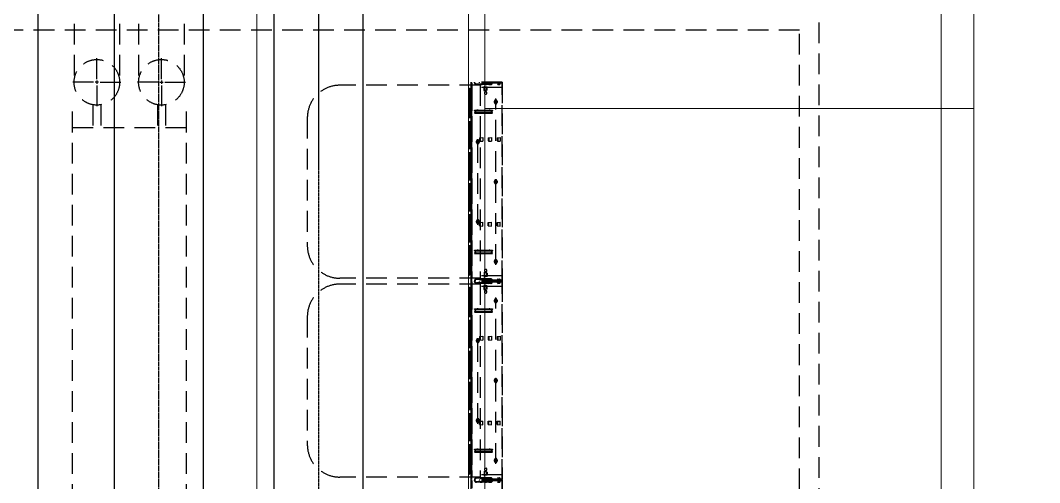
# Model space of a CAD drawing. Extents: x -32000 to 416743, y -254124 to 144214.
# Drawn here: x 257675 to 260802, y 61852 to 63270 of the extents above; entities that cross this region are included whole.
import ezdxf

# ---------------------------------------------------------------- set-up
doc = ezdxf.new("R2010")
doc.units = 0
doc.header["$LTSCALE"] = 10
for name, pattern in [('XFM1P40$0$CENTER', [2, 1.25, -0.25, 0.25, -0.25]), ('XFM1P40$0$CENTER2', [1.125, 0.75, -0.125, 0.125, -0.125]), ('XFM1Q40$0$HIDDEN', [9.525, 6.35, -3.175])]:
    doc.linetypes.add(name, pattern=pattern)
for name, color, linetype in [('H12PL4$0$S-SLAB-SHOW', 252, 'Continuous'), ('XFM1P40$0$M-PIPE-CHWR20', 110, 'Continuous'), ('XFM1P40$0$M-PIPE-CHWR20_CL', 111, 'XFM1P40$0$CENTER'), ('XFM1P40$0$M-PIPE-CHWS12', 130, 'Continuous'), ('XFM1P40$0$M-PIPE-CHWS12_CL', 132, 'XFM1P40$0$CENTER2'), ('XFM1P40$0$M-PIPE-CHWS5', 160, 'Continuous'), ('XFM1Q40$0$TYPE14X10', 7, 'Continuous'), ('XFM7P40ICA$0$H12PL4$0$A-WALL-EX', 252, 'Continuous'), ('XFM7P40ICA$0$H12PL4$0$L40_19_MEJI', 252, 'Continuous'), ('XFM7P40ICA$0$H12PL4$0$L40_19_設備基礎', 252, 'Continuous')]:
    doc.layers.add(name, color=color, linetype=linetype)

# ---------------------------------------------------------------- blocks, each defined once
blk = doc.blocks.new('H12PL4')
at = {"layer": 'H12PL4$0$S-SLAB-SHOW', "lineweight": 0}
blk.add_line((260500, 30500), (260500, 89560), dxfattribs=at)
blk = doc.blocks.new('XFM1P40')
at = {"layer": 'XFM1P40$0$M-PIPE-CHWR20'}
for p, q in [((257963.5, 49510, 0), (257963.5, 78173.5, 0)), ((258236.5, 49510, 0), (258236.5, 78173.5, 0))]:
    blk.add_line(p, q, dxfattribs=at)
at = {"layer": 'XFM1P40$0$M-PIPE-CHWR20_CL', "ltscale": 0.5}
blk.add_line((258100, 49237.7, 0), (258100, 87500, 0), dxfattribs=at)
at = {"layer": 'XFM1P40$0$M-PIPE-CHWS12'}
for p, q in [((258453.5, 49999.7, 0), (258453.5, 78173.5, 0)), ((258726.5, 49999.7, 0), (258726.5, 78173.5, 0))]:
    blk.add_line(p, q, dxfattribs=at)
at = {"layer": 'XFM1P40$0$M-PIPE-CHWS12_CL', "ltscale": 0.5}
blk.add_line((258590, 49714.6, 0), (258590, 87500, 0), dxfattribs=at)
at = {"layer": 'XFM1P40$0$M-PIPE-CHWS5'}
blk.add_line((257729.5, 50900, 0), (257729.5, 78173.5, 0), dxfattribs=at)
blk = doc.blocks.new('XFM1Q40')
at = {"layer": 'XFM1Q40$0$TYPE14X10', "color": 252, "linetype": 'XFM1Q40$0$HIDDEN'}
for p, q in [((257839.5, 63450), (257839.5, 63080.1)), ((257979.3, 63450), (257979.3, 63080.1)), ((258037.5, 63450), (258037.5, 63080.1)), ((258177.3, 63450), (258177.3, 63080.1)), ((260125, 59200), (260125, 63300)), ((260065, 63240), (249525, 63240)), ((260065, 59260), (260065, 63240)), ((257909.4, 63090.1), (257909.4, 63155)), ((258107.4, 63090.1), (258107.4, 63155)), ((257899.4, 63080.1), (257834.5, 63080.1)), ((257914.4, 63080.1), (257904.4, 63080.1)), ((257909.4, 63085.1), (257909.4, 63075.1)), ((257909.4, 63070.1), (257909.4, 63005.2)), ((257919.4, 63080.1), (257984.3, 63080.1)), ((258097.4, 63080.1), (258032.5, 63080.1)), ((258102.4, 63080.1), (258112.4, 63080.1)), ((258107.4, 63085.1), (258107.4, 63075.1)), ((258107.4, 63070.1), (258107.4, 63005.2)), ((258117.4, 63080.1), (258182.3, 63080.1)), ((259085, 63071), (258655, 63071)), ((259153.1, 63080), (259058.1, 63080)), ((259153.1, 63080), (259058.1, 63080)), ((259058.1, 63080), (259058.1, 63056.5)), ((259058.1, 63056.5), (259058.1, 63080)), ((259058.1, 62470), (259058.1, 63078.5)), ((259153.1, 63078.5), (259058.1, 63078.5)), ((259153.1, 63077), (259058.1, 63077)), ((259153.1, 63078.5), (259059.6, 63078.5)), ((259059.6, 63078.5), (259059.6, 63055)), ((259059.6, 63071), (259059.6, 62479)), ((259068.1, 63078.5), (259068.1, 63080)), ((259117.6, 63074.5), (259073.6, 63074.5)), ((259117.6, 63073), (259073.6, 63073)), ((259083.1, 63078.5), (259083.1, 63080)), ((259084.9, 63074.5), (259090.2, 63075)), ((259085.1, 63073), (259084.9, 63074.5)), ((259085, 63071), (259085, 62479)), ((259085.1, 63073), (259090.4, 63073.5)), ((259091.6, 63077), (259091.6, 63076.5)), ((259093.1, 63077), (259093.1, 63076.5)), ((259098.6, 63076.5), (259098.6, 63080)), ((259105.1, 63073), (259099.8, 63073.5)), ((259105.3, 63074.5), (259100, 63075)), ((259100.1, 63076.5), (259100.1, 63078.5)), ((259104.1, 63076.5), (259104.1, 63078.5)), ((259105.1, 63073), (259105.3, 63074.5)), ((259105.6, 63076.5), (259105.6, 63080)), ((259107.1, 63078.5), (259107.1, 63080)), ((259110.1, 63078.5), (259110.1, 63080)), ((259111.9, 63074.5), (259117.2, 63075)), ((259112.1, 63073), (259111.9, 63074.5)), ((259112.1, 63073), (259117.4, 63073.5)), ((259118.6, 63077), (259118.6, 63076.5)), ((259120.1, 63077), (259120.1, 63076.5)), ((259123.1, 63078.5), (259123.1, 63080)), ((259137.1, 63078.5), (259137.1, 63080)), ((259138.9, 63074.5), (259144.2, 63075)), ((259139.1, 63073), (259138.9, 63074.5)), ((259139.1, 63073), (259144.4, 63073.5)), ((259145.6, 63077), (259145.6, 63076.5)), ((259147.1, 63077), (259147.1, 63076.5)), ((259153.1, 63080), (259153.1, 62471.5)), ((259153.1, 63080), (259153.1, 63064)), ((259153.1, 62470), (259153.1, 63078.5)), ((259052.6, 63062), (259052.6, 63055)), ((259052.6, 63062), (259054.1, 63062)), ((259052.6, 63056.5), (259052.6, 62496.5)), ((259052.6, 63056.5), (259059.6, 63056.5)), ((259059.6, 63055), (259052.6, 63055)), ((259052.6, 62493.5), (259052.6, 63053.5)), ((259058.1, 63053.5), (259052.6, 63053.5)), ((259054.1, 63062), (259054.1, 63056.5)), ((259054.1, 63056.5), (259054.1, 62496.5)), ((259058.1, 63056.5), (259054.1, 63056.5)), ((259054.1, 62493.5), (259054.1, 63053.5)), ((259059.6, 63064), (259058.1, 63064)), ((259058.1, 63056.5), (259058.1, 62496.5)), ((259059.6, 63053.5), (259058.1, 63053.5)), ((259153.1, 63064), (259059.6, 63064)), ((259059.6, 63056.5), (259059.6, 62496.5)), ((259059.6, 62493.5), (259059.6, 63053.5)), ((259107.1, 63065.5), (259097.1, 63066.5)), ((259105.1, 63065.6), (259097.1, 63066.4)), ((259097.1, 63054.6), (259097.1, 63066.4)), ((259107.1, 63055.5), (259097.1, 63054.5)), ((259105.1, 63055.4), (259097.1, 63054.6)), ((259099.5, 63050.5), (259104.7, 63050.5)), ((259100.6, 63043.5), (259103.6, 63043.5)), ((259105.1, 63055.4), (259105.1, 63065.6)), ((259107.1, 63055.5), (259107.1, 63065.5)), ((257897.1, 63011.3), (257897.1, 62940)), ((257921.7, 63011.3), (257921.7, 62940)), ((258095.1, 63011.3), (258095.1, 62940)), ((258119.7, 63011.3), (258119.7, 62940)), ((259128.6, 63022), (259137.6, 63022)), ((259128.6, 63022), (259137.6, 63022)), ((259128.6, 63018), (259137.6, 63018)), ((259128.6, 63018), (259137.6, 63018)), ((259129.1, 63018), (259129.1, 63022)), ((259129.1, 63022), (259129.1, 63018)), ((259133.1, 62520), (259133.1, 63030)), ((259133.1, 63027), (259133.1, 63013)), ((259137.1, 63018), (259137.1, 63022)), ((259137.1, 63022), (259137.1, 63018)), ((257833.4, 62990), (257833.4, 59290)), ((258183.4, 62990), (258183.4, 59290)), ((259068.1, 62995), (259123.1, 62995)), ((259069.3, 62991.7), (259068.1, 62995)), ((259069.3, 62988.3), (259068.1, 62985)), ((259068.1, 62985), (259123.1, 62985)), ((259068.8, 62993), (259122.4, 62993)), ((259068.8, 62987), (259122.4, 62987)), ((259078.7, 62995), (259112.5, 62995)), ((259078.7, 62985), (259112.5, 62985)), ((259123.1, 62995), (259121.9, 62991.7)), ((259123.1, 62985), (259121.9, 62988.3)), ((258555, 62971), (258555, 62579)), ((258183.4, 62940), (257833.4, 62940)), ((259073.6, 62899.5), (259082.6, 62899.5)), ((259073.6, 62899.5), (259082.6, 62899.5)), ((259073.6, 62895.5), (259082.6, 62895.5)), ((259073.6, 62895.5), (259082.6, 62895.5)), ((259074.1, 62895.5), (259074.1, 62899.5)), ((259074.1, 62899.5), (259074.1, 62895.5)), ((259078.1, 62642.5), (259078.1, 62907.5)), ((259078.1, 62904.5), (259078.1, 62890.5)), ((259082.1, 62895.5), (259082.1, 62899.5)), ((259082.1, 62899.5), (259082.1, 62895.5)), ((259083.1, 62910), (259093, 62911)), ((259083.1, 62910), (259083.1, 62900)), ((259083.1, 62900), (259093, 62899)), ((259085.1, 62910.1), (259093.1, 62910.9)), ((259085.1, 62910.1), (259085.1, 62899.9)), ((259085.1, 62899.9), (259093.1, 62899.1)), ((259093.1, 62910.9), (259093.1, 62899.1)), ((259110.1, 62910), (259120, 62911)), ((259110.1, 62910), (259110.1, 62900)), ((259110.1, 62900), (259120, 62899)), ((259112.1, 62910.1), (259120.1, 62910.9)), ((259112.1, 62910.1), (259112.1, 62899.9)), ((259112.1, 62899.9), (259120.1, 62899.1)), ((259120.1, 62910.9), (259120.1, 62899.1)), ((259137.1, 62910), (259147, 62911)), ((259137.1, 62910), (259137.1, 62900)), ((259137.1, 62900), (259147, 62899)), ((259139.1, 62910.1), (259147.1, 62910.9)), ((259139.1, 62910.1), (259139.1, 62899.9)), ((259139.1, 62899.9), (259147.1, 62899.1)), ((259147.1, 62910.9), (259147.1, 62899.1)), ((259128.6, 62777), (259137.6, 62777)), ((259128.6, 62777), (259137.6, 62777)), ((259128.6, 62773), (259137.6, 62773)), ((259128.6, 62773), (259137.6, 62773)), ((259129.1, 62773), (259129.1, 62777)), ((259129.1, 62777), (259129.1, 62773)), ((259133.1, 62782), (259133.1, 62768)), ((259137.1, 62773), (259137.1, 62777)), ((259137.1, 62777), (259137.1, 62773)), ((259073.6, 62654.5), (259082.6, 62654.5)), ((259073.6, 62654.5), (259082.6, 62654.5)), ((259073.6, 62650.5), (259082.6, 62650.5)), ((259073.6, 62650.5), (259082.6, 62650.5)), ((259074.1, 62650.5), (259074.1, 62654.5)), ((259074.1, 62654.5), (259074.1, 62650.5)), ((259078.1, 62659.5), (259078.1, 62645.5)), ((259082.1, 62650.5), (259082.1, 62654.5)), ((259082.1, 62654.5), (259082.1, 62650.5)), ((259083.1, 62650), (259093, 62651)), ((259083.1, 62640), (259083.1, 62650)), ((259083.1, 62640), (259093, 62639)), ((259085.1, 62650.1), (259093.1, 62650.9)), ((259085.1, 62639.9), (259085.1, 62650.1)), ((259085.1, 62639.9), (259093.1, 62639.1)), ((259093.1, 62639.1), (259093.1, 62650.9)), ((259110.1, 62650), (259120, 62651)), ((259110.1, 62640), (259110.1, 62650)), ((259110.1, 62640), (259120, 62639)), ((259112.1, 62650.1), (259120.1, 62650.9)), ((259112.1, 62639.9), (259112.1, 62650.1)), ((259112.1, 62639.9), (259120.1, 62639.1)), ((259120.1, 62639.1), (259120.1, 62650.9)), ((259137.1, 62650), (259147, 62651)), ((259137.1, 62640), (259137.1, 62650)), ((259137.1, 62640), (259147, 62639)), ((259139.1, 62650.1), (259147.1, 62650.9)), ((259139.1, 62639.9), (259139.1, 62650.1)), ((259139.1, 62639.9), (259147.1, 62639.1)), ((259147.1, 62639.1), (259147.1, 62650.9)), ((259068.1, 62565), (259123.1, 62565)), ((259069.3, 62561.7), (259068.1, 62565)), ((259069.3, 62558.3), (259068.1, 62555)), ((259068.1, 62555), (259123.1, 62555)), ((259068.8, 62563), (259122.4, 62563)), ((259068.8, 62557), (259122.4, 62557)), ((259078.7, 62565), (259112.5, 62565)), ((259078.7, 62555), (259112.5, 62555)), ((259123.1, 62565), (259121.9, 62561.7)), ((259123.1, 62555), (259121.9, 62558.3)), ((259133.1, 62537), (259133.1, 62523)), ((259100.6, 62506.5), (259103.6, 62506.5)), ((259128.6, 62532), (259137.6, 62532)), ((259128.6, 62532), (259137.6, 62532)), ((259128.6, 62528), (259137.6, 62528)), ((259128.6, 62528), (259137.6, 62528)), ((259129.1, 62528), (259129.1, 62532)), ((259129.1, 62532), (259129.1, 62528)), ((259137.1, 62528), (259137.1, 62532)), ((259137.1, 62532), (259137.1, 62528)), ((259085, 62479), (258655, 62479)), ((259059.6, 62496.5), (259052.6, 62496.5)), ((259052.6, 62488), (259052.6, 62495)), ((259059.6, 62495), (259052.6, 62495)), ((259052.6, 62493.5), (259058.1, 62493.5)), ((259052.6, 62488), (259054.1, 62488)), ((259054.1, 62488), (259054.1, 62493.5)), ((259058.1, 62493.5), (259054.1, 62493.5)), ((259058.1, 62496.5), (259058.1, 62471.5)), ((259058.1, 62470), (259058.1, 62493.5)), ((259058.1, 62493.5), (259059.6, 62493.5)), ((259059.6, 62486), (259058.1, 62486)), ((259059.6, 62471.5), (259059.6, 62495)), ((259153.1, 62486), (259059.6, 62486)), ((259117.6, 62477), (259073.6, 62477)), ((259117.6, 62475.5), (259073.6, 62475.5)), ((259085.1, 62477), (259084.9, 62475.5)), ((259084.9, 62475.5), (259090.2, 62475)), ((259085.1, 62477), (259090.4, 62476.5)), ((259107.1, 62494.5), (259097.1, 62495.5)), ((259105.1, 62494.6), (259097.1, 62495.4)), ((259097.1, 62495.4), (259097.1, 62483.6)), ((259107.1, 62484.5), (259097.1, 62483.5)), ((259105.1, 62484.4), (259097.1, 62483.6)), ((259099.5, 62499.5), (259104.7, 62499.5)), ((259105.1, 62477), (259099.8, 62476.5)), ((259105.3, 62475.5), (259100, 62475)), ((259105.1, 62494.6), (259105.1, 62484.4)), ((259105.1, 62477), (259105.3, 62475.5)), ((259107.1, 62494.5), (259107.1, 62484.5)), ((259112.1, 62477), (259111.9, 62475.5)), ((259111.9, 62475.5), (259117.2, 62475)), ((259112.1, 62477), (259117.4, 62476.5)), ((259139.1, 62477), (259138.9, 62475.5)), ((259138.9, 62475.5), (259144.2, 62475)), ((259139.1, 62477), (259144.4, 62476.5)), ((259153.1, 62470), (259153.1, 62486)), ((259085, 62461), (258655, 62461)), ((259052.6, 62452), (259052.6, 62445)), ((259052.6, 62452), (259054.1, 62452)), ((259052.6, 62446.5), (259052.6, 61886.5)), ((259052.6, 62446.5), (259059.6, 62446.5)), ((259059.6, 62445), (259052.6, 62445)), ((259052.6, 61883.5), (259052.6, 62443.5)), ((259058.1, 62443.5), (259052.6, 62443.5)), ((259054.1, 62452), (259054.1, 62446.5)), ((259054.1, 62446.5), (259054.1, 61886.5)), ((259058.1, 62446.5), (259054.1, 62446.5)), ((259054.1, 61883.5), (259054.1, 62443.5)), ((259153.1, 62473), (259058.1, 62473)), ((259153.1, 62471.5), (259058.1, 62471.5)), ((259153.1, 62470), (259058.1, 62470)), ((259153.1, 62470), (259058.1, 62470)), ((259153.1, 62470), (259058.1, 62470)), ((259153.1, 62470), (259058.1, 62470)), ((259058.1, 62470), (259058.1, 62446.5)), ((259058.1, 62446.5), (259058.1, 62470)), ((259058.1, 61860), (259058.1, 62468.5)), ((259153.1, 62468.5), (259058.1, 62468.5)), ((259153.1, 62467), (259058.1, 62467)), ((259059.6, 62454), (259058.1, 62454)), ((259058.1, 62446.5), (259058.1, 61886.5)), ((259059.6, 62443.5), (259058.1, 62443.5)), ((259153.1, 62471.5), (259059.6, 62471.5)), ((259153.1, 62468.5), (259059.6, 62468.5)), ((259059.6, 62468.5), (259059.6, 62445)), ((259059.6, 62461), (259059.6, 61869)), ((259153.1, 62454), (259059.6, 62454)), ((259059.6, 62446.5), (259059.6, 61886.5)), ((259059.6, 61883.5), (259059.6, 62443.5)), ((259068.1, 62471.5), (259068.1, 62470)), ((259068.1, 62468.5), (259068.1, 62470)), ((259117.6, 62464.5), (259073.6, 62464.5)), ((259117.6, 62463), (259073.6, 62463)), ((259083.1, 62471.5), (259083.1, 62470)), ((259083.1, 62468.5), (259083.1, 62470)), ((259084.9, 62464.5), (259090.2, 62465)), ((259085.1, 62463), (259084.9, 62464.5)), ((259085, 62461), (259085, 61869)), ((259085.1, 62463), (259090.4, 62463.5)), ((259091.6, 62473), (259091.6, 62473.5)), ((259091.6, 62467), (259091.6, 62466.5)), ((259093.1, 62473), (259093.1, 62473.5)), ((259093.1, 62467), (259093.1, 62466.5)), ((259107.1, 62455.5), (259097.1, 62456.5)), ((259105.1, 62455.6), (259097.1, 62456.4)), ((259097.1, 62444.6), (259097.1, 62456.4)), ((259107.1, 62445.5), (259097.1, 62444.5)), ((259105.1, 62445.4), (259097.1, 62444.6)), ((259098.6, 62473.5), (259098.6, 62470)), ((259098.6, 62466.5), (259098.6, 62470)), ((259105.1, 62463), (259099.8, 62463.5)), ((259105.3, 62464.5), (259100, 62465)), ((259100.1, 62473.5), (259100.1, 62471.5)), ((259100.1, 62466.5), (259100.1, 62468.5)), ((259104.1, 62473.5), (259104.1, 62471.5)), ((259104.1, 62466.5), (259104.1, 62468.5)), ((259105.1, 62463), (259105.3, 62464.5)), ((259105.1, 62445.4), (259105.1, 62455.6)), ((259105.6, 62473.5), (259105.6, 62470)), ((259105.6, 62466.5), (259105.6, 62470)), ((259107.1, 62471.5), (259107.1, 62470)), ((259107.1, 62468.5), (259107.1, 62470)), ((259107.1, 62445.5), (259107.1, 62455.5)), ((259110.1, 62471.5), (259110.1, 62470)), ((259110.1, 62468.5), (259110.1, 62470)), ((259111.9, 62464.5), (259117.2, 62465)), ((259112.1, 62463), (259111.9, 62464.5)), ((259112.1, 62463), (259117.4, 62463.5)), ((259118.6, 62473), (259118.6, 62473.5)), ((259118.6, 62467), (259118.6, 62466.5)), ((259120.1, 62473), (259120.1, 62473.5)), ((259120.1, 62467), (259120.1, 62466.5)), ((259123.1, 62471.5), (259123.1, 62470)), ((259123.1, 62468.5), (259123.1, 62470)), ((259137.1, 62471.5), (259137.1, 62470)), ((259137.1, 62468.5), (259137.1, 62470)), ((259138.9, 62464.5), (259144.2, 62465)), ((259139.1, 62463), (259138.9, 62464.5)), ((259139.1, 62463), (259144.4, 62463.5)), ((259145.6, 62473), (259145.6, 62473.5)), ((259145.6, 62467), (259145.6, 62466.5)), ((259147.1, 62473), (259147.1, 62473.5)), ((259147.1, 62467), (259147.1, 62466.5)), ((259153.1, 62470), (259153.1, 61861.5)), ((259153.1, 62470), (259153.1, 62454)), ((259153.1, 61860), (259153.1, 62468.5)), ((259099.5, 62440.5), (259104.7, 62440.5)), ((259100.6, 62433.5), (259103.6, 62433.5)), ((259128.6, 62412), (259137.6, 62412)), ((259128.6, 62412), (259137.6, 62412)), ((259129.1, 62408), (259129.1, 62412)), ((259129.1, 62412), (259129.1, 62408)), ((259133.1, 61910), (259133.1, 62420)), ((259133.1, 62417), (259133.1, 62403)), ((259137.1, 62408), (259137.1, 62412)), ((259137.1, 62412), (259137.1, 62408)), ((259068.1, 62385), (259123.1, 62385)), ((259069.3, 62381.7), (259068.1, 62385)), ((259068.8, 62383), (259122.4, 62383)), ((259078.7, 62385), (259112.5, 62385)), ((259123.1, 62385), (259121.9, 62381.7)), ((259128.6, 62408), (259137.6, 62408)), ((259128.6, 62408), (259137.6, 62408)), ((258555, 62361), (258555, 61969)), ((259069.3, 62378.3), (259068.1, 62375)), ((259068.1, 62375), (259123.1, 62375)), ((259068.8, 62377), (259122.4, 62377)), ((259078.7, 62375), (259112.5, 62375)), ((259123.1, 62375), (259121.9, 62378.3)), ((259073.6, 62289.5), (259082.6, 62289.5)), ((259073.6, 62289.5), (259082.6, 62289.5)), ((259074.1, 62285.5), (259074.1, 62289.5)), ((259074.1, 62289.5), (259074.1, 62285.5)), ((259078.1, 62032.5), (259078.1, 62297.5)), ((259078.1, 62294.5), (259078.1, 62280.5)), ((259082.1, 62285.5), (259082.1, 62289.5)), ((259082.1, 62289.5), (259082.1, 62285.5)), ((259083.1, 62300), (259093, 62301)), ((259083.1, 62300), (259083.1, 62290)), ((259083.1, 62290), (259093, 62289)), ((259085.1, 62300.1), (259093.1, 62300.9)), ((259085.1, 62300.1), (259085.1, 62289.9)), ((259085.1, 62289.9), (259093.1, 62289.1)), ((259093.1, 62300.9), (259093.1, 62289.1)), ((259110.1, 62300), (259120, 62301)), ((259110.1, 62300), (259110.1, 62290)), ((259110.1, 62290), (259120, 62289)), ((259112.1, 62300.1), (259120.1, 62300.9)), ((259112.1, 62300.1), (259112.1, 62289.9)), ((259112.1, 62289.9), (259120.1, 62289.1)), ((259120.1, 62300.9), (259120.1, 62289.1)), ((259137.1, 62300), (259147, 62301)), ((259137.1, 62300), (259137.1, 62290)), ((259137.1, 62290), (259147, 62289)), ((259139.1, 62300.1), (259147.1, 62300.9)), ((259139.1, 62300.1), (259139.1, 62289.9)), ((259139.1, 62289.9), (259147.1, 62289.1)), ((259147.1, 62300.9), (259147.1, 62289.1)), ((259073.6, 62285.5), (259082.6, 62285.5)), ((259073.6, 62285.5), (259082.6, 62285.5)), ((259128.6, 62167), (259137.6, 62167)), ((259128.6, 62167), (259137.6, 62167)), ((259128.6, 62163), (259137.6, 62163)), ((259128.6, 62163), (259137.6, 62163)), ((259129.1, 62163), (259129.1, 62167)), ((259129.1, 62167), (259129.1, 62163)), ((259133.1, 62172), (259133.1, 62158)), ((259137.1, 62163), (259137.1, 62167)), ((259137.1, 62167), (259137.1, 62163)), ((259073.6, 62044.5), (259082.6, 62044.5)), ((259073.6, 62044.5), (259082.6, 62044.5)), ((259073.6, 62040.5), (259082.6, 62040.5)), ((259073.6, 62040.5), (259082.6, 62040.5)), ((259074.1, 62040.5), (259074.1, 62044.5)), ((259074.1, 62044.5), (259074.1, 62040.5)), ((259078.1, 62049.5), (259078.1, 62035.5)), ((259082.1, 62040.5), (259082.1, 62044.5)), ((259082.1, 62044.5), (259082.1, 62040.5)), ((259083.1, 62040), (259093, 62041)), ((259083.1, 62030), (259083.1, 62040)), ((259085.1, 62040.1), (259093.1, 62040.9)), ((259085.1, 62029.9), (259085.1, 62040.1)), ((259093.1, 62029.1), (259093.1, 62040.9)), ((259110.1, 62040), (259120, 62041)), ((259110.1, 62030), (259110.1, 62040)), ((259112.1, 62040.1), (259120.1, 62040.9)), ((259112.1, 62029.9), (259112.1, 62040.1)), ((259120.1, 62029.1), (259120.1, 62040.9)), ((259137.1, 62040), (259147, 62041)), ((259137.1, 62030), (259137.1, 62040)), ((259139.1, 62040.1), (259147.1, 62040.9)), ((259139.1, 62029.9), (259139.1, 62040.1)), ((259147.1, 62029.1), (259147.1, 62040.9)), ((259083.1, 62030), (259093, 62029)), ((259085.1, 62029.9), (259093.1, 62029.1)), ((259110.1, 62030), (259120, 62029)), ((259112.1, 62029.9), (259120.1, 62029.1)), ((259137.1, 62030), (259147, 62029)), ((259139.1, 62029.9), (259147.1, 62029.1)), ((259068.1, 61955), (259123.1, 61955)), ((259069.3, 61951.7), (259068.1, 61955)), ((259069.3, 61948.3), (259068.1, 61945)), ((259068.1, 61945), (259123.1, 61945)), ((259068.8, 61953), (259122.4, 61953)), ((259068.8, 61947), (259122.4, 61947)), ((259078.7, 61955), (259112.5, 61955)), ((259078.7, 61945), (259112.5, 61945)), ((259123.1, 61955), (259121.9, 61951.7)), ((259123.1, 61945), (259121.9, 61948.3)), ((259128.6, 61922), (259137.6, 61922)), ((259128.6, 61922), (259137.6, 61922)), ((259128.6, 61918), (259137.6, 61918)), ((259128.6, 61918), (259137.6, 61918)), ((259129.1, 61918), (259129.1, 61922)), ((259129.1, 61922), (259129.1, 61918)), ((259133.1, 61927), (259133.1, 61913)), ((259137.1, 61918), (259137.1, 61922)), ((259137.1, 61922), (259137.1, 61918)), ((259059.6, 61886.5), (259052.6, 61886.5)), ((259052.6, 61878), (259052.6, 61885)), ((259059.6, 61885), (259052.6, 61885)), ((259052.6, 61883.5), (259058.1, 61883.5)), ((259054.1, 61878), (259054.1, 61883.5)), ((259058.1, 61883.5), (259054.1, 61883.5)), ((259058.1, 61886.5), (259058.1, 61861.5)), ((259058.1, 61860), (259058.1, 61883.5)), ((259058.1, 61883.5), (259059.6, 61883.5)), ((259059.6, 61861.5), (259059.6, 61885)), ((259107.1, 61884.5), (259097.1, 61885.5)), ((259105.1, 61884.6), (259097.1, 61885.4)), ((259097.1, 61885.4), (259097.1, 61873.6)), ((259099.5, 61889.5), (259104.7, 61889.5)), ((259100.6, 61896.5), (259103.6, 61896.5)), ((259105.1, 61884.6), (259105.1, 61874.4)), ((259107.1, 61884.5), (259107.1, 61874.5)), ((259085, 61869), (258655, 61869)), ((259052.6, 61878), (259054.1, 61878)), ((259059.6, 61876), (259058.1, 61876)), ((259153.1, 61863), (259058.1, 61863)), ((259153.1, 61861.5), (259058.1, 61861.5)), ((259153.1, 61860), (259058.1, 61860)), ((259153.1, 61860), (259058.1, 61860)), ((259153.1, 61860), (259058.1, 61860)), ((259153.1, 61860), (259058.1, 61860)), ((259058.1, 61860), (259058.1, 61836.5)), ((259058.1, 61836.5), (259058.1, 61860)), ((259058.1, 61250), (259058.1, 61858.5)), ((259153.1, 61858.5), (259058.1, 61858.5)), ((259153.1, 61857), (259058.1, 61857)), ((259153.1, 61876), (259059.6, 61876)), ((259153.1, 61861.5), (259059.6, 61861.5)), ((259153.1, 61858.5), (259059.6, 61858.5)), ((259059.6, 61858.5), (259059.6, 61835)), ((259068.1, 61861.5), (259068.1, 61860)), ((259068.1, 61858.5), (259068.1, 61860)), ((259117.6, 61867), (259073.6, 61867)), ((259117.6, 61865.5), (259073.6, 61865.5)), ((259117.6, 61854.5), (259073.6, 61854.5)), ((259117.6, 61853), (259073.6, 61853)), ((259083.1, 61861.5), (259083.1, 61860)), ((259083.1, 61858.5), (259083.1, 61860)), ((259085.1, 61867), (259084.9, 61865.5)), ((259084.9, 61865.5), (259090.2, 61865)), ((259084.9, 61854.5), (259090.2, 61855)), ((259085.1, 61853), (259084.9, 61854.5)), ((259085.1, 61867), (259090.4, 61866.5)), ((259085.1, 61853), (259090.4, 61853.5)), ((259091.6, 61863), (259091.6, 61863.5)), ((259091.6, 61857), (259091.6, 61856.5)), ((259093.1, 61863), (259093.1, 61863.5)), ((259093.1, 61857), (259093.1, 61856.5)), ((259107.1, 61874.5), (259097.1, 61873.5)), ((259105.1, 61874.4), (259097.1, 61873.6)), ((259098.6, 61863.5), (259098.6, 61860)), ((259098.6, 61856.5), (259098.6, 61860)), ((259105.1, 61867), (259099.8, 61866.5)), ((259105.1, 61853), (259099.8, 61853.5)), ((259105.3, 61865.5), (259100, 61865)), ((259105.3, 61854.5), (259100, 61855)), ((259100.1, 61863.5), (259100.1, 61861.5)), ((259100.1, 61856.5), (259100.1, 61858.5)), ((259104.1, 61863.5), (259104.1, 61861.5)), ((259104.1, 61856.5), (259104.1, 61858.5)), ((259105.1, 61867), (259105.3, 61865.5)), ((259105.1, 61853), (259105.3, 61854.5)), ((259105.6, 61863.5), (259105.6, 61860)), ((259105.6, 61856.5), (259105.6, 61860)), ((259107.1, 61861.5), (259107.1, 61860)), ((259107.1, 61858.5), (259107.1, 61860)), ((259110.1, 61861.5), (259110.1, 61860)), ((259110.1, 61858.5), (259110.1, 61860)), ((259112.1, 61867), (259111.9, 61865.5)), ((259111.9, 61865.5), (259117.2, 61865)), ((259111.9, 61854.5), (259117.2, 61855)), ((259112.1, 61853), (259111.9, 61854.5)), ((259112.1, 61867), (259117.4, 61866.5)), ((259112.1, 61853), (259117.4, 61853.5)), ((259118.6, 61863), (259118.6, 61863.5)), ((259118.6, 61857), (259118.6, 61856.5)), ((259120.1, 61863), (259120.1, 61863.5)), ((259120.1, 61857), (259120.1, 61856.5)), ((259123.1, 61861.5), (259123.1, 61860)), ((259123.1, 61858.5), (259123.1, 61860)), ((259137.1, 61861.5), (259137.1, 61860)), ((259137.1, 61858.5), (259137.1, 61860)), ((259139.1, 61867), (259138.9, 61865.5)), ((259138.9, 61865.5), (259144.2, 61865)), ((259138.9, 61854.5), (259144.2, 61855)), ((259139.1, 61853), (259138.9, 61854.5)), ((259139.1, 61867), (259144.4, 61866.5)), ((259139.1, 61853), (259144.4, 61853.5)), ((259145.6, 61863), (259145.6, 61863.5)), ((259145.6, 61857), (259145.6, 61856.5)), ((259147.1, 61863), (259147.1, 61863.5)), ((259147.1, 61857), (259147.1, 61856.5)), ((259153.1, 61860), (259153.1, 61876)), ((259153.1, 61860), (259153.1, 61251.5)), ((259153.1, 61860), (259153.1, 61844)), ((259153.1, 61250), (259153.1, 61858.5))]:
    blk.add_line(p, q, dxfattribs=at)
for centre in [(257909.4, 63080.1), (258107.4, 63080.1)]:
    blk.add_circle(centre, 69.9, dxfattribs=at)
for centre, radius, start, end in [((258655, 62971), 100, 90, 180), ((259073.6, 63078.5), 5.5, 180, 270), ((259073.6, 63078.5), 4, 180, 270), ((259090.1, 63076.5), 1.5, 275, 0), ((259090.1, 63076.5), 3, 275, 0), ((259094.6, 63077), 3, 90, 180), ((259094.6, 63077), 1.5, 90, 180), ((259095.6, 63077), 3, 0, 90), ((259095.6, 63077), 1.5, 0, 90), ((259100.1, 63076.5), 3, 180, 265), ((259100.1, 63076.5), 1.5, 180, 265), ((259102.1, 63076.5), 3.5, 180, 0), ((259102.1, 63076.5), 2, 180, 0), ((259117.1, 63076.5), 1.5, 275, 0), ((259117.1, 63076.5), 3, 275, 0), ((259117.6, 63078.5), 4, 270, 0), ((259117.6, 63078.5), 5.5, 270, 0), ((259121.6, 63077), 3, 90, 180), ((259121.6, 63077), 1.5, 90, 180), ((259144.1, 63076.5), 1.5, 275, 0), ((259144.1, 63076.5), 3, 275, 0), ((259148.6, 63077), 3, 150, 180), ((259148.6, 63077), 3, 90, 150), ((259148.6, 63077), 1.5, 90, 180), ((259097.1, 63066.4), 0.0502, 78.5788, 270), ((259097.1, 63054.6), 0.0502, 90, 281.4212), ((259102.7, 63047.5), 4.49, 153.4401, 242.8116), ((259102.1, 63047.5), 4, 30, 150), ((259101.5, 63047.5), 4.49, 297.1884, 26.5599), ((259133.1, 63022), 4, 0, 180), ((259133.1, 63022), 4, 0, 180), ((259133.1, 63018), 4, 180, 0), ((259133.1, 63018), 4, 180, 0), ((259078.7, 62985), 10, 90, 160.71), ((259078.7, 62995), 10, 199.29, 270), ((259112.5, 62985), 10, 19.29, 90), ((259112.5, 62995), 10, 270, 340.71), ((259078.1, 62899.5), 4, 0, 180), ((259078.1, 62899.5), 4, 0, 180), ((259078.1, 62895.5), 4, 180, 0), ((259078.1, 62895.5), 4, 180, 0), ((259093, 62910.9), 0.0502, 270, 101.4212), ((259093, 62899.1), 0.0502, 258.5788, 90), ((259120, 62910.9), 0.0502, 270, 101.4212), ((259120, 62899.1), 0.0502, 258.5788, 90), ((259147, 62910.9), 0.0502, 270, 101.4212), ((259147, 62899.1), 0.0502, 258.5788, 90), ((259133.1, 62777), 4, 0, 180), ((259133.1, 62777), 4, 0, 180), ((259133.1, 62773), 4, 180, 0), ((259133.1, 62773), 4, 180, 0), ((259078.1, 62654.5), 4, 0, 180), ((259078.1, 62654.5), 4, 0, 180), ((259078.1, 62650.5), 4, 180, 0), ((259078.1, 62650.5), 4, 180, 0), ((259093, 62650.9), 0.0502, 270, 101.4212), ((259093, 62639.1), 0.0502, 258.5788, 90), ((259120, 62650.9), 0.0502, 270, 101.4212), ((259120, 62639.1), 0.0502, 258.5788, 90), ((259147, 62650.9), 0.0502, 270, 101.4212), ((259147, 62639.1), 0.0502, 258.5788, 90), ((258655, 62579), 100, 180, 270), ((259078.7, 62555), 10, 90, 160.71), ((259078.7, 62565), 10, 199.29, 270), ((259112.5, 62555), 10, 19.29, 90), ((259112.5, 62565), 10, 270, 340.71), ((259102.7, 62502.5), 4.49, 117.1884, 206.5599), ((259101.5, 62502.5), 4.49, 333.4401, 62.8116), ((259133.1, 62532), 4, 0, 180), ((259133.1, 62532), 4, 0, 180), ((259133.1, 62528), 4, 180, 0), ((259133.1, 62528), 4, 180, 0), ((259073.6, 62471.5), 5.5, 90, 180), ((259073.6, 62471.5), 4, 90, 180), ((259090.1, 62473.5), 1.5, 0, 85), ((259090.1, 62473.5), 3, 0, 85), ((259097.1, 62495.4), 0.0502, 78.5788, 270), ((259097.1, 62483.6), 0.0502, 90, 281.4212), ((259100.1, 62473.5), 3, 95, 180), ((259102.1, 62502.5), 4, 210, 330), ((259102.1, 62473.5), 3.5, 0, 180), ((259100.1, 62473.5), 1.5, 95, 180), ((259102.1, 62473.5), 2, 0, 180), ((259117.1, 62473.5), 1.5, 0, 85), ((259117.1, 62473.5), 3, 0, 85), ((259117.6, 62471.5), 5.5, 0, 90), ((259117.6, 62471.5), 4, 0, 90), ((259144.1, 62473.5), 1.5, 0, 85), ((259144.1, 62473.5), 3, 0, 85), ((258655, 62361), 100, 90, 180), ((259073.6, 62468.5), 5.5, 180, 270), ((259073.6, 62468.5), 4, 180, 270), ((259090.1, 62466.5), 1.5, 275, 0), ((259090.1, 62466.5), 3, 275, 0), ((259094.6, 62473), 3, 180, 270), ((259094.6, 62467), 3, 90, 180), ((259094.6, 62473), 1.5, 180, 270), ((259094.6, 62467), 1.5, 90, 180), ((259095.6, 62473), 3, 270, 0), ((259095.6, 62473), 1.5, 270, 0), ((259095.6, 62467), 3, 0, 90), ((259095.6, 62467), 1.5, 0, 90), ((259100.1, 62466.5), 3, 180, 265), ((259097.1, 62456.4), 0.0502, 78.5788, 270), ((259097.1, 62444.6), 0.0502, 90, 281.4212), ((259100.1, 62466.5), 1.5, 180, 265), ((259102.1, 62466.5), 3.5, 180, 0), ((259102.1, 62466.5), 2, 180, 0), ((259117.1, 62466.5), 1.5, 275, 0), ((259117.1, 62466.5), 3, 275, 0), ((259117.6, 62468.5), 4, 270, 0), ((259117.6, 62468.5), 5.5, 270, 0), ((259121.6, 62473), 3, 180, 270), ((259121.6, 62467), 3, 90, 180), ((259121.6, 62473), 1.5, 180, 270), ((259121.6, 62467), 1.5, 90, 180), ((259144.1, 62466.5), 1.5, 275, 0), ((259144.1, 62466.5), 3, 275, 0), ((259148.6, 62473), 3, 180, 210), ((259148.6, 62467), 3, 150, 180), ((259148.6, 62473), 3, 210, 270), ((259148.6, 62467), 3, 90, 150), ((259148.6, 62473), 1.5, 180, 270), ((259148.6, 62467), 1.5, 90, 180), ((259102.7, 62437.5), 4.49, 153.4401, 242.8116), ((259102.1, 62437.5), 4, 30, 150), ((259101.5, 62437.5), 4.49, 297.1884, 26.5599), ((259133.1, 62412), 4, 0, 180), ((259133.1, 62412), 4, 0, 180), ((259078.7, 62375), 10, 90, 160.71), ((259078.7, 62385), 10, 199.29, 270), ((259112.5, 62375), 10, 19.29, 90), ((259112.5, 62385), 10, 270, 340.71), ((259133.1, 62408), 4, 180, 0), ((259133.1, 62408), 4, 180, 0), ((259078.1, 62289.5), 4, 0, 180), ((259078.1, 62289.5), 4, 0, 180), ((259093, 62300.9), 0.0502, 270, 101.4212), ((259093, 62289.1), 0.0502, 258.5788, 90), ((259120, 62300.9), 0.0502, 270, 101.4212), ((259120, 62289.1), 0.0502, 258.5788, 90), ((259147, 62300.9), 0.0502, 270, 101.4212), ((259147, 62289.1), 0.0502, 258.5788, 90), ((259078.1, 62285.5), 4, 180, 0), ((259078.1, 62285.5), 4, 180, 0), ((259133.1, 62167), 4, 0, 180), ((259133.1, 62167), 4, 0, 180), ((259133.1, 62163), 4, 180, 0), ((259133.1, 62163), 4, 180, 0), ((259078.1, 62044.5), 4, 0, 180), ((259078.1, 62044.5), 4, 0, 180), ((259078.1, 62040.5), 4, 180, 0), ((259078.1, 62040.5), 4, 180, 0), ((259093, 62040.9), 0.0502, 270, 101.4212), ((259120, 62040.9), 0.0502, 270, 101.4212), ((259147, 62040.9), 0.0502, 270, 101.4212), ((259093, 62029.1), 0.0502, 258.5788, 90), ((259120, 62029.1), 0.0502, 258.5788, 90), ((259147, 62029.1), 0.0502, 258.5788, 90), ((258655, 61969), 100, 180, 270), ((259078.7, 61945), 10, 90, 160.71), ((259078.7, 61955), 10, 199.29, 270), ((259112.5, 61945), 10, 19.29, 90), ((259112.5, 61955), 10, 270, 340.71), ((259133.1, 61922), 4, 0, 180), ((259133.1, 61922), 4, 0, 180), ((259133.1, 61918), 4, 180, 0), ((259133.1, 61918), 4, 180, 0), ((259097.1, 61885.4), 0.0502, 78.5788, 270), ((259102.7, 61892.5), 4.49, 117.1884, 206.5599), ((259102.1, 61892.5), 4, 210, 330), ((259101.5, 61892.5), 4.49, 333.4401, 62.8116), ((259073.6, 61861.5), 5.5, 90, 180), ((259073.6, 61858.5), 5.5, 180, 270), ((259073.6, 61861.5), 4, 90, 180), ((259073.6, 61858.5), 4, 180, 270), ((259090.1, 61863.5), 1.5, 0, 85), ((259090.1, 61856.5), 1.5, 275, 0), ((259090.1, 61863.5), 3, 0, 85), ((259090.1, 61856.5), 3, 275, 0), ((259094.6, 61863), 3, 180, 270), ((259094.6, 61857), 3, 90, 180), ((259094.6, 61863), 1.5, 180, 270), ((259094.6, 61857), 1.5, 90, 180), ((259095.6, 61863), 3, 270, 0), ((259095.6, 61863), 1.5, 270, 0), ((259095.6, 61857), 3, 0, 90), ((259095.6, 61857), 1.5, 0, 90), ((259097.1, 61873.6), 0.0502, 90, 281.4212), ((259100.1, 61863.5), 3, 95, 180), ((259100.1, 61856.5), 3, 180, 265), ((259102.1, 61863.5), 3.5, 0, 180), ((259100.1, 61863.5), 1.5, 95, 180), ((259100.1, 61856.5), 1.5, 180, 265), ((259102.1, 61856.5), 3.5, 180, 0), ((259102.1, 61863.5), 2, 0, 180), ((259102.1, 61856.5), 2, 180, 0), ((259117.1, 61863.5), 1.5, 0, 85), ((259117.1, 61856.5), 1.5, 275, 0), ((259117.1, 61863.5), 3, 0, 85), ((259117.1, 61856.5), 3, 275, 0), ((259117.6, 61861.5), 5.5, 0, 90), ((259117.6, 61861.5), 4, 0, 90), ((259117.6, 61858.5), 4, 270, 0), ((259117.6, 61858.5), 5.5, 270, 0), ((259121.6, 61863), 3, 180, 270), ((259121.6, 61857), 3, 90, 180), ((259121.6, 61863), 1.5, 180, 270), ((259121.6, 61857), 1.5, 90, 180), ((259144.1, 61863.5), 1.5, 0, 85), ((259144.1, 61856.5), 1.5, 275, 0), ((259144.1, 61863.5), 3, 0, 85), ((259144.1, 61856.5), 3, 275, 0), ((259148.6, 61863), 3, 180, 210), ((259148.6, 61857), 3, 150, 180), ((259148.6, 61863), 3, 210, 270), ((259148.6, 61857), 3, 90, 150), ((259148.6, 61863), 1.5, 180, 270), ((259148.6, 61857), 1.5, 90, 180)]:
    blk.add_arc(centre, radius, start, end, dxfattribs=at)
blk = doc.blocks.new('XFM7P40ICA$0$H12PL4')
at = {"layer": 'XFM7P40ICA$0$H12PL4$0$A-WALL-EX', "lineweight": 0}
blk.add_line((260500, 30500), (260500, 89560), dxfattribs=at)
at = {"layer": 'XFM7P40ICA$0$H12PL4$0$L40_19_MEJI', "lineweight": 0}
for p, q in [((259100, 32450), (259100, 90200)), ((259100, 63000), (260600, 63000))]:
    blk.add_line(p, q, dxfattribs=at)
at = {"layer": 'XFM7P40ICA$0$H12PL4$0$L40_19_MEJI', "lineweight": 0, "flags": 128}
blk.add_lwpolyline([(260600, 30980), (260600, 32750), (260350, 32750), (260350, 33250), (260600, 33250), (260600, 45250), (260350, 45250), (260350, 45750), (260600, 45750), (260600, 60250), (260350, 60250), (260350, 60750), (260600, 60750), (260600, 75250), (260350, 75250), (260350, 75750), (260600, 75750), (260600, 89250), (260350, 89250), (260350, 89750), (260850, 89750), (260850, 30980)], close=True, dxfattribs=at)
at = {"layer": 'XFM7P40ICA$0$H12PL4$0$L40_19_設備基礎', "lineweight": 0, "flags": 128}
blk.add_lwpolyline([(258400, 60000), (258400, 64250), (259050, 64250), (259050, 60000)], close=True, dxfattribs=at)
blk = doc.blocks.new('XFM7P40ICA')
blk.add_blockref('XFM7P40ICA$0$H12PL4', (0, 0))

msp = doc.modelspace()

# ---------------------------------------------------------------- block references
for name in ['XFM1P40', 'H12PL4', 'XFM7P40ICA', 'XFM1Q40']:
    msp.add_blockref(name, (0, 0))

doc.saveas('drawing.dxf')
